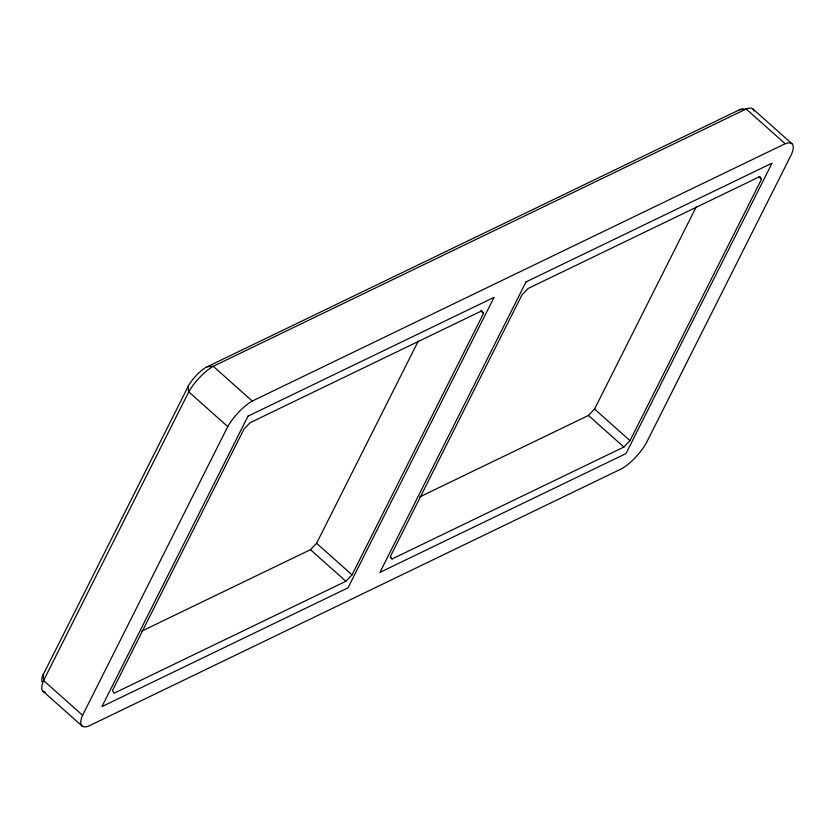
<?xml version="1.0" encoding="UTF-8"?>
<svg xmlns="http://www.w3.org/2000/svg" width="835" height="835" viewBox="0 0 835 835"><rect width="100%" height="100%" fill="white"/><g stroke="black" fill="none" stroke-linecap="round" stroke-linejoin="round"><path stroke-width="1.25" d="M743.609 109.322A22.023 7.338 -48.3 0 0 740.415 109.322L205.316 367.692A22.023 7.338 -48.3 0 0 189.054 384.674L42.575 675.922A22.023 7.338 -48.3 0 0 42.272 681.944M82.582 715.282L227.757 426.622A28.327 9.446 -48.3 0 1 252.264 401.05L785.171 143.735A28.327 9.446 -48.3 0 1 791.423 154.465L646.248 443.114A28.327 9.446 -48.3 0 1 621.731 468.696L88.823 726.012A28.327 9.446 -48.3 0 1 82.582 715.282L43.577 680.535L43.18 674.367M141.835 631.093L310.453 549.68L316.58 543.282L418.262 341.108M352.036 574.866L483.517 313.438L481.952 310.756L250.103 422.708L243.977 429.106L112.495 690.535L114.061 693.217L345.909 581.264L352.036 574.866L316.58 543.282M419.817 496.867L588.435 415.454L594.562 409.056L696.244 206.882M630.018 440.64L761.51 179.212L759.944 176.529L528.096 288.482L521.969 294.88L390.488 556.308L392.043 558.98L623.891 447.038L630.018 440.64L594.562 409.056M739.142 109.729L746.177 108.988A28.327 9.446 -48.3 0 1 754.068 110.919M206.861 366.742L213.269 366.304L746.177 108.988L785.171 143.735M752.94 108.999L791.945 143.735M758.629 176.655L761.51 179.212M480.647 310.881L483.517 313.438M588.435 415.454L623.891 447.038M252.264 401.05L213.269 366.304A28.327 9.446 -48.3 0 0 188.752 391.886L43.577 680.535A28.327 9.446 -48.3 0 0 45.142 692.111M390.133 557.279L392.043 558.98M227.757 426.622L188.752 391.886L187.979 386.448M310.453 549.68L345.909 581.264M43.055 691.265L82.06 726.001M248.016 416.154L101.922 706.629L347.997 587.819L494.09 297.344L248.016 416.154M526.008 281.927L379.915 572.403L625.989 453.582L772.083 163.117L526.008 281.927"/></g></svg>
